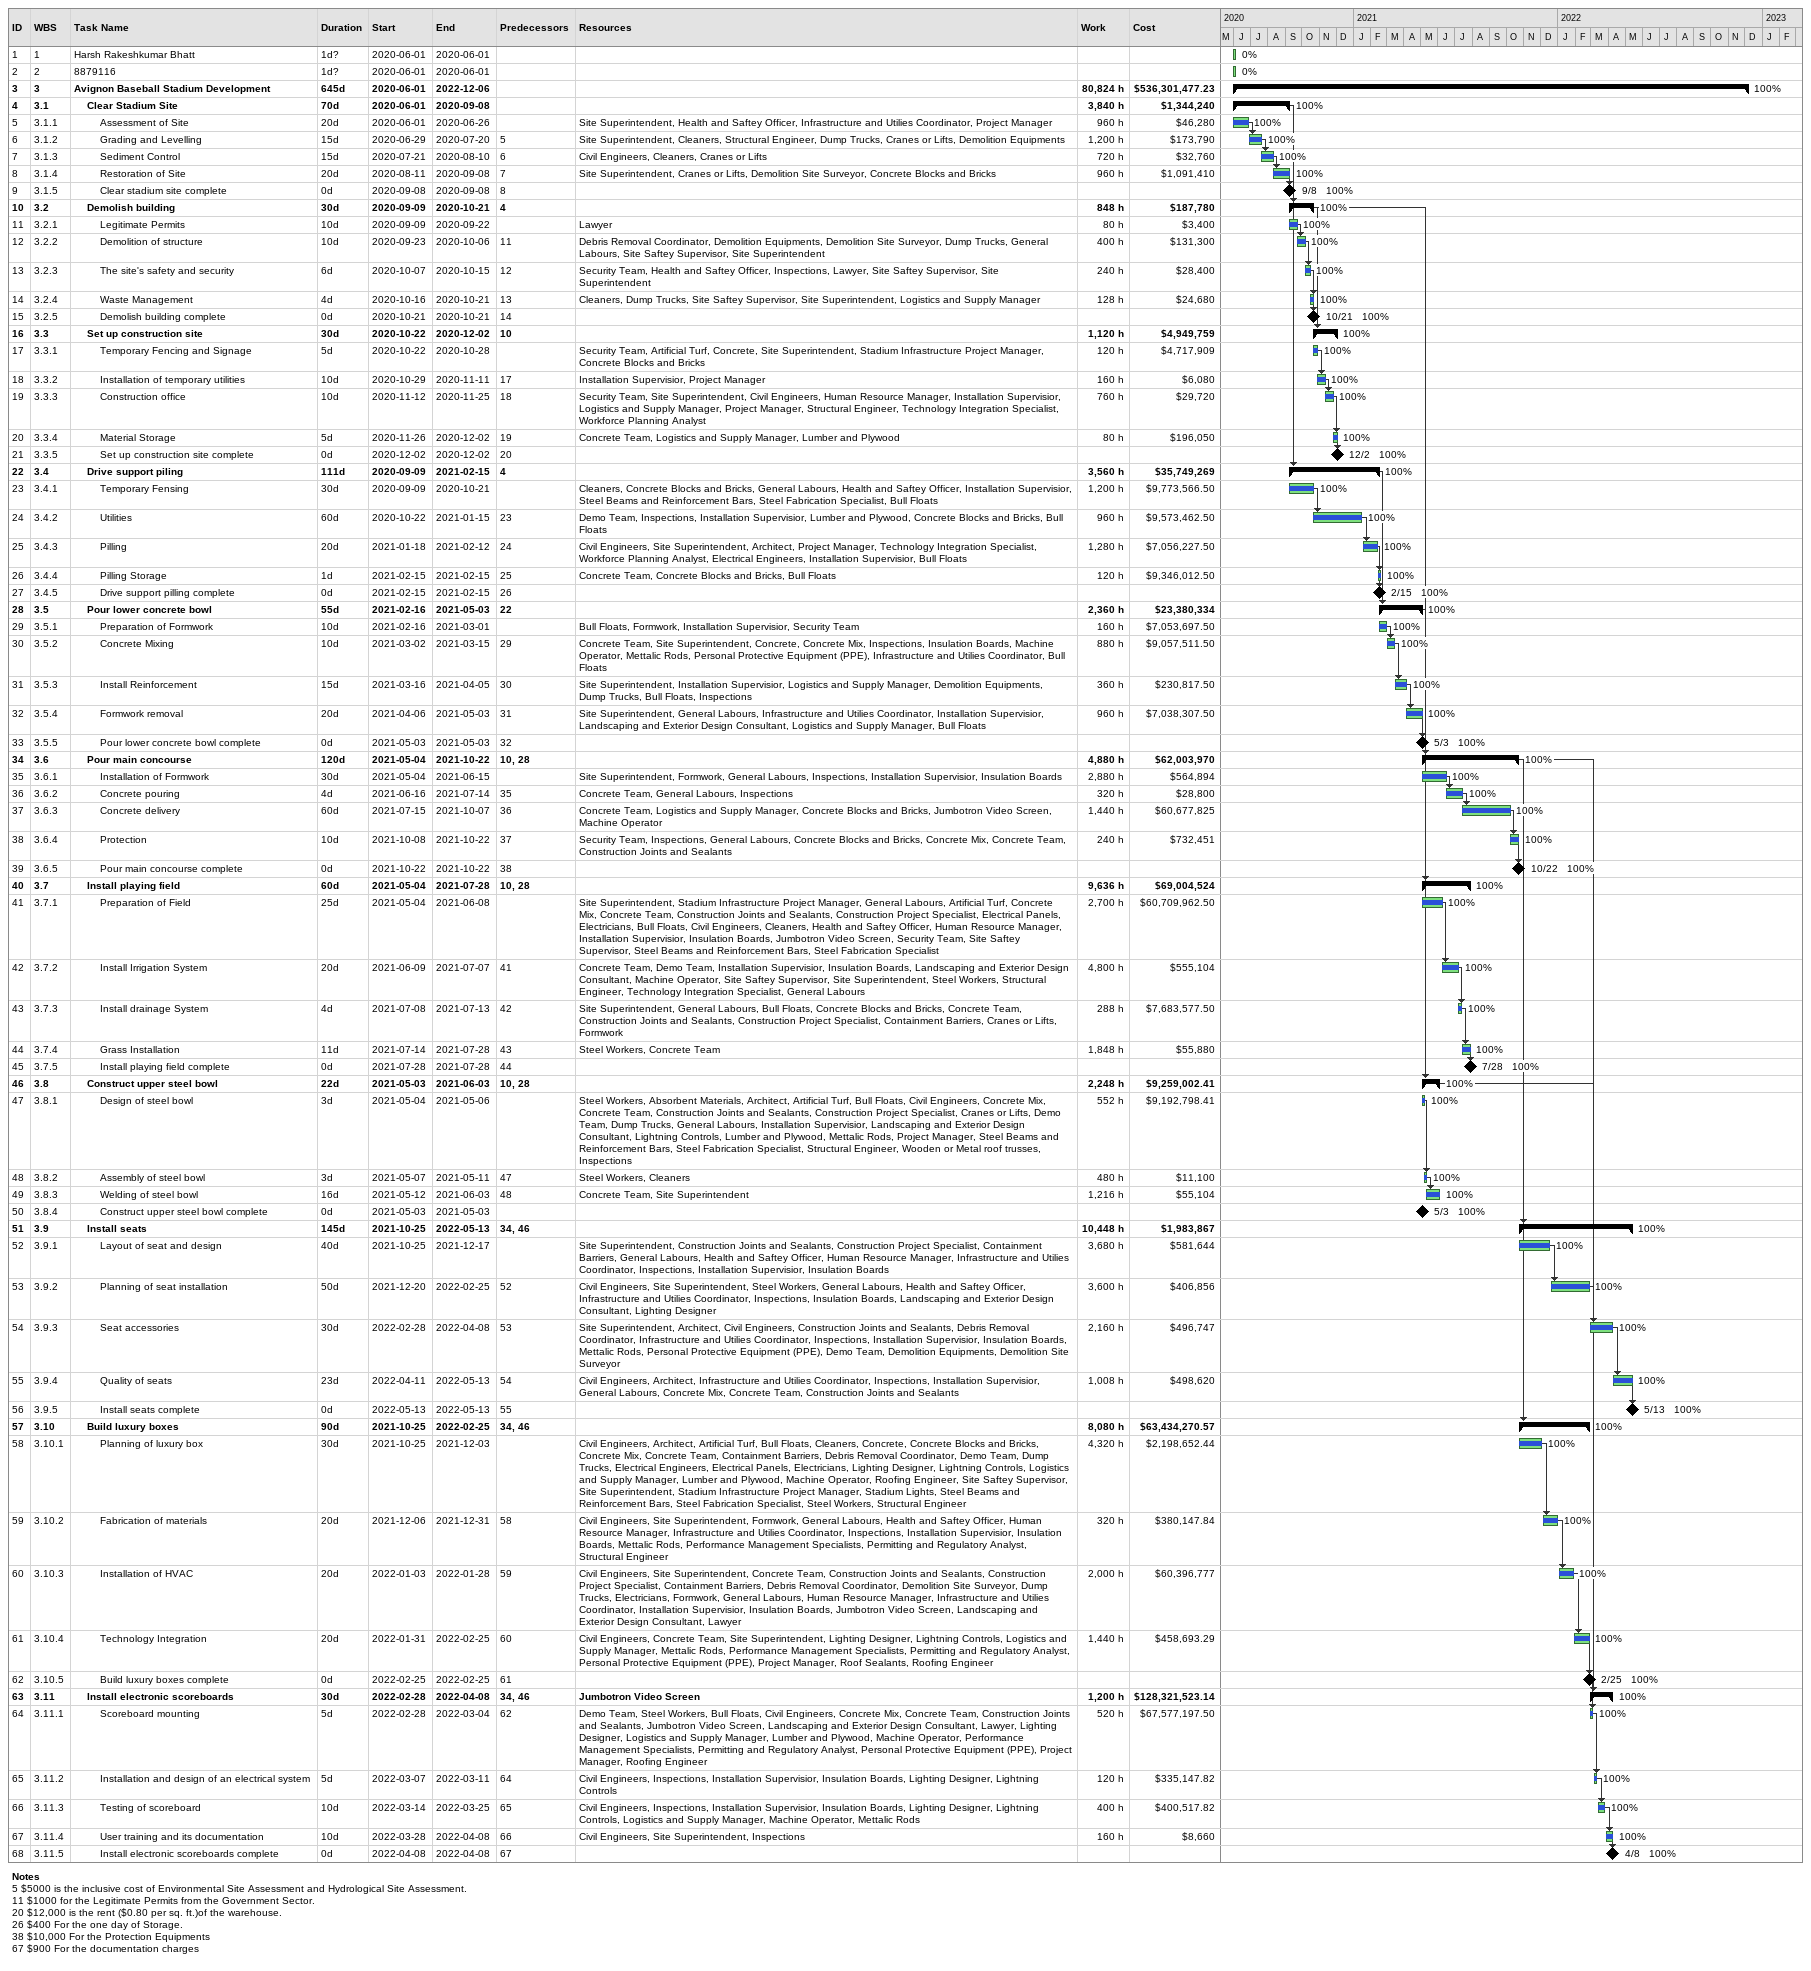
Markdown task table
| ID | WBS | Task | Duration | Start | Finish | Predecessors | Resources | % complete | Work (h) | Cost ($) |
|---|---|---|---|---|---|---|---|---|---|---|
| 1 | 1 | Harsh Rakeshkumar Bhatt | 1d? | 2020-06-01 | 2020-06-01 |  |  | 0 |  |  |
| 2 | 2 | 8879116 | 1d? | 2020-06-01 | 2020-06-01 |  |  | 0 |  |  |
| 3 | 3 | **Avignon Baseball Stadium Development** | 645d | 2020-06-01 | 2022-12-06 |  |  | 100 | 80824 | 536301477.23 |
| 4 | 3.1 | **Clear Stadium Site** | 70d | 2020-06-01 | 2020-09-08 |  |  | 100 | 3840 | 1344240 |
| 5 | 3.1.1 | Assessment of Site | 20d | 2020-06-01 | 2020-06-26 |  | Site Superintendent, Health and Saftey Officer, Infrastructure and Utilies Coordinator, Project Manager | 100 | 960 | 46280 |
| 6 | 3.1.2 | Grading and Levelling | 15d | 2020-06-29 | 2020-07-20 | 5 | Site Superintendent, Cleaners, Structural Engineer, Dump Trucks, Cranes or Lifts, Demolition Equipments | 100 | 1200 | 173790 |
| 7 | 3.1.3 | Sediment Control | 15d | 2020-07-21 | 2020-08-10 | 6 | Civil Engineers, Cleaners, Cranes or Lifts | 100 | 720 | 32760 |
| 8 | 3.1.4 | Restoration of Site | 20d | 2020-08-11 | 2020-09-08 | 7 | Site Superintendent, Cranes or Lifts, Demolition Site Surveyor, Concrete Blocks and Bricks | 100 | 960 | 1091410 |
| 9 | 3.1.5 | Clear stadium site complete | 0d | 2020-09-08 | 2020-09-08 | 8 |  | 100 |  |  |
| 10 | 3.2 | **Demolish building** | 30d | 2020-09-09 | 2020-10-21 | 4 |  | 100 | 848 | 187780 |
| 11 | 3.2.1 | Legitimate Permits | 10d | 2020-09-09 | 2020-09-22 |  | Lawyer | 100 | 80 | 3400 |
| 12 | 3.2.2 | Demolition of structure | 10d | 2020-09-23 | 2020-10-06 | 11 | Debris Removal Coordinator, Demolition Equipments, Demolition Site Surveyor, Dump Trucks, General Labours, Site Saftey Supervisor, Site Superintendent | 100 | 400 | 131300 |
| 13 | 3.2.3 | The site's safety and security | 6d | 2020-10-07 | 2020-10-15 | 12 | Security Team, Health and Saftey Officer, Inspections, Lawyer, Site Saftey Supervisor, Site Superintendent | 100 | 240 | 28400 |
| 14 | 3.2.4 | Waste Management | 4d | 2020-10-16 | 2020-10-21 | 13 | Cleaners, Dump Trucks, Site Saftey Supervisor, Site Superintendent, Logistics and Supply Manager | 100 | 128 | 24680 |
| 15 | 3.2.5 | Demolish building complete | 0d | 2020-10-21 | 2020-10-21 | 14 |  | 100 |  |  |
| 16 | 3.3 | **Set up construction site** | 30d | 2020-10-22 | 2020-12-02 | 10 |  | 100 | 1120 | 4949759 |
| 17 | 3.3.1 | Temporary Fencing and Signage | 5d | 2020-10-22 | 2020-10-28 |  | Security Team, Artificial Turf, Concrete, Site Superintendent, Stadium Infrastructure Project Manager, Concrete Blocks and Bricks | 100 | 120 | 4717909 |
| 18 | 3.3.2 | Installation of temporary utilities | 10d | 2020-10-29 | 2020-11-11 | 17 | Installation Supervisior, Project Manager | 100 | 160 | 6080 |
| 19 | 3.3.3 | Construction office | 10d | 2020-11-12 | 2020-11-25 | 18 | Security Team, Site Superintendent, Civil Engineers, Human Resource Manager, Installation Supervisior, Logistics and Supply Manager, Project Manager, Structural Engineer, Technology Integration Specialist, Workforce Planning Analyst | 100 | 760 | 29720 |
| 20 | 3.3.4 | Material Storage | 5d | 2020-11-26 | 2020-12-02 | 19 | Concrete Team, Logistics and Supply Manager, Lumber and Plywood | 100 | 80 | 196050 |
| 21 | 3.3.5 | Set up construction site complete | 0d | 2020-12-02 | 2020-12-02 | 20 |  | 100 |  |  |
| 22 | 3.4 | **Drive support piling** | 111d | 2020-09-09 | 2021-02-15 | 4 |  | 100 | 3560 | 35749269 |
| 23 | 3.4.1 | Temporary Fensing | 30d | 2020-09-09 | 2020-10-21 |  | Cleaners, Concrete Blocks and Bricks, General Labours, Health and Saftey Officer, Installation Supervisior, Steel Beams and Reinforcement Bars, Steel Fabrication Specialist, Bull Floats | 100 | 1200 | 9773566.50 |
| 24 | 3.4.2 | Utilities | 60d | 2020-10-22 | 2021-01-15 | 23 | Demo Team, Inspections, Installation Supervisior, Lumber and Plywood, Concrete Blocks and Bricks, Bull Floats | 100 | 960 | 9573462.50 |
| 25 | 3.4.3 | Pilling | 20d | 2021-01-18 | 2021-02-12 | 24 | Civil Engineers, Site Superintendent, Architect, Project Manager, Technology Integration Specialist, Workforce Planning Analyst, Electrical Engineers, Installation Supervisior, Bull Floats | 100 | 1280 | 7056227.50 |
| 26 | 3.4.4 | Pilling Storage | 1d | 2021-02-15 | 2021-02-15 | 25 | Concrete Team, Concrete Blocks and Bricks, Bull Floats | 100 | 120 | 9346012.50 |
| 27 | 3.4.5 | Drive support pilling complete | 0d | 2021-02-15 | 2021-02-15 | 26 |  | 100 |  |  |
| 28 | 3.5 | **Pour lower concrete bowl** | 55d | 2021-02-16 | 2021-05-03 | 22 |  | 100 | 2360 | 23380334 |
| 29 | 3.5.1 | Preparation of Formwork | 10d | 2021-02-16 | 2021-03-01 |  | Bull Floats, Formwork, Installation Supervisior, Security Team | 100 | 160 | 7053697.50 |
| 30 | 3.5.2 | Concrete Mixing | 10d | 2021-03-02 | 2021-03-15 | 29 | Concrete Team, Site Superintendent, Concrete, Concrete Mix, Inspections, Insulation Boards, Machine Operator, Mettalic Rods, Personal Protective Equipment (PPE), Infrastructure and Utilies Coordinator, Bull Floats | 100 | 880 | 9057511.50 |
| 31 | 3.5.3 | Install Reinforcement | 15d | 2021-03-16 | 2021-04-05 | 30 | Site Superintendent, Installation Supervisior, Logistics and Supply Manager, Demolition Equipments, Dump Trucks, Bull Floats, Inspections | 100 | 360 | 230817.50 |
| 32 | 3.5.4 | Formwork removal | 20d | 2021-04-06 | 2021-05-03 | 31 | Site Superintendent, General Labours, Infrastructure and Utilies Coordinator, Installation Supervisior, Landscaping and Exterior Design Consultant, Logistics and Supply Manager, Bull Floats | 100 | 960 | 7038307.50 |
| 33 | 3.5.5 | Pour lower concrete bowl complete | 0d | 2021-05-03 | 2021-05-03 | 32 |  | 100 |  |  |
| 34 | 3.6 | **Pour main concourse** | 120d | 2021-05-04 | 2021-10-22 | 10, 28 |  | 100 | 4880 | 62003970 |
| 35 | 3.6.1 | Installation of Formwork | 30d | 2021-05-04 | 2021-06-15 |  | Site Superintendent, Formwork, General Labours, Inspections, Installation Supervisior, Insulation Boards | 100 | 2880 | 564894 |
| 36 | 3.6.2 | Concrete pouring | 4d | 2021-06-16 | 2021-07-14 | 35 | Concrete Team, General Labours, Inspections | 100 | 320 | 28800 |
| 37 | 3.6.3 | Concrete delivery | 60d | 2021-07-15 | 2021-10-07 | 36 | Concrete Team, Logistics and Supply Manager, Concrete Blocks and Bricks, Jumbotron Video Screen, Machine Operator | 100 | 1440 | 60677825 |
| 38 | 3.6.4 | Protection | 10d | 2021-10-08 | 2021-10-22 | 37 | Security Team, Inspections, General Labours, Concrete Blocks and Bricks, Concrete Mix, Concrete Team, Construction Joints and Sealants | 100 | 240 | 732451 |
| 39 | 3.6.5 | Pour main concourse complete | 0d | 2021-10-22 | 2021-10-22 | 38 |  | 100 |  |  |
| 40 | 3.7 | **Install playing field** | 60d | 2021-05-04 | 2021-07-28 | 10, 28 |  | 100 | 9636 | 69004524 |
| 41 | 3.7.1 | Preparation of Field | 25d | 2021-05-04 | 2021-06-08 |  | Site Superintendent, Stadium Infrastructure Project Manager, General Labours, Artificial Turf, Concrete Mix, Concrete Team, Construction Joints and Sealants, Construction Project Specialist, Electrical Panels, Electricians, Bull Floats, Civil Engineers, Cleaners, Health and Saftey Officer, Human Resource Manager, Installation Supervisior, Insulation Boards, Jumbotron Video Screen, Security Team, Site Saftey Supervisor, Steel Beams and Reinforcement Bars, Steel Fabrication Specialist | 100 | 2700 | 60709962.50 |
| 42 | 3.7.2 | Install Irrigation System | 20d | 2021-06-09 | 2021-07-07 | 41 | Concrete Team, Demo Team, Installation Supervisior, Insulation Boards, Landscaping and Exterior Design Consultant, Machine Operator, Site Saftey Supervisor, Site Superintendent, Steel Workers, Structural Engineer, Technology Integration Specialist, General Labours | 100 | 4800 | 555104 |
| 43 | 3.7.3 | Install drainage System | 4d | 2021-07-08 | 2021-07-13 | 42 | Site Superintendent, General Labours, Bull Floats, Concrete Blocks and Bricks, Concrete Team, Construction Joints and Sealants, Construction Project Specialist, Containment Barriers, Cranes or Lifts, Formwork | 100 | 288 | 7683577.50 |
| 44 | 3.7.4 | Grass Installation | 11d | 2021-07-14 | 2021-07-28 | 43 | Steel Workers, Concrete Team | 100 | 1848 | 55880 |
| 45 | 3.7.5 | Install playing field complete | 0d | 2021-07-28 | 2021-07-28 | 44 |  | 100 |  |  |
| 46 | 3.8 | **Construct upper steel bowl** | 22d | 2021-05-03 | 2021-06-03 | 10, 28 |  | 100 | 2248 | 9259002.41 |
| 47 | 3.8.1 | Design of steel bowl | 3d | 2021-05-04 | 2021-05-06 |  | Steel Workers, Absorbent Materials, Architect, Artificial Turf, Bull Floats, Civil Engineers, Concrete Mix, Concrete Team, Construction Joints and Sealants, Construction Project Specialist, Cranes or Lifts, Demo Team, Dump Trucks, General Labours, Installation Supervisior, Landscaping and Exterior Design Consultant, Lightning Controls, Lumber and Plywood, Mettalic Rods, Project Manager, Steel Beams and Reinforcement Bars, Steel Fabrication Specialist, Structural Engineer, Wooden or Metal roof trusses, Inspections | 100 | 552 | 9192798.41 |
| 48 | 3.8.2 | Assembly of steel bowl | 3d | 2021-05-07 | 2021-05-11 | 47 | Steel Workers, Cleaners | 100 | 480 | 11100 |
| 49 | 3.8.3 | Welding of steel bowl | 16d | 2021-05-12 | 2021-06-03 | 48 | Concrete Team, Site Superintendent | 100 | 1216 | 55104 |
| 50 | 3.8.4 | Construct upper steel bowl complete | 0d | 2021-05-03 | 2021-05-03 |  |  | 100 |  |  |
| 51 | 3.9 | **Install seats** | 145d | 2021-10-25 | 2022-05-13 | 34, 46 |  | 100 | 10448 | 1983867 |
| 52 | 3.9.1 | Layout of seat and design | 40d | 2021-10-25 | 2021-12-17 |  | Site Superintendent, Construction Joints and Sealants, Construction Project Specialist, Containment Barriers, General Labours, Health and Saftey Officer, Human Resource Manager, Infrastructure and Utilies Coordinator, Inspections, Installation Supervisior, Insulation Boards | 100 | 3680 | 581644 |
| 53 | 3.9.2 | Planning of seat installation | 50d | 2021-12-20 | 2022-02-25 | 52 | Civil Engineers, Site Superintendent, Steel Workers, General Labours, Health and Saftey Officer, Infrastructure and Utilies Coordinator, Inspections, Insulation Boards, Landscaping and Exterior Design Consultant, Lighting Designer | 100 | 3600 | 406856 |
| 54 | 3.9.3 | Seat accessories | 30d | 2022-02-28 | 2022-04-08 | 53 | Site Superintendent, Architect, Civil Engineers, Construction Joints and Sealants, Debris Removal Coordinator, Infrastructure and Utilies Coordinator, Inspections, Installation Supervisior, Insulation Boards, Mettalic Rods, Personal Protective Equipment (PPE), Demo Team, Demolition Equipments, Demolition Site Surveyor | 100 | 2160 | 496747 |
| 55 | 3.9.4 | Quality of seats | 23d | 2022-04-11 | 2022-05-13 | 54 | Civil Engineers, Architect, Infrastructure and Utilies Coordinator, Inspections, Installation Supervisior, General Labours, Concrete Mix, Concrete Team, Construction Joints and Sealants | 100 | 1008 | 498620 |
| 56 | 3.9.5 | Install seats complete | 0d | 2022-05-13 | 2022-05-13 | 55 |  | 100 |  |  |
| 57 | 3.10 | **Build luxury boxes** | 90d | 2021-10-25 | 2022-02-25 | 34, 46 |  | 100 | 8080 | 63434270.57 |
| 58 | 3.10.1 | Planning of luxury box | 30d | 2021-10-25 | 2021-12-03 |  | Civil Engineers, Architect, Artificial Turf, Bull Floats, Cleaners, Concrete, Concrete Blocks and Bricks, Concrete Mix, Concrete Team, Containment Barriers, Debris Removal Coordinator, Demo Team, Dump Trucks, Electrical Engineers, Electrical Panels, Electricians, Lighting Designer, Lightning Controls, Logistics and Supply Manager, Lumber and Plywood, Machine Operator, Roofing Engineer, Site Saftey Supervisor, Site Superintendent, Stadium Infrastructure Project Manager, Stadium Lights, Steel Beams and Reinforcement Bars, Steel Fabrication Specialist, Steel Workers, Structural Engineer | 100 | 4320 | 2198652.44 |
| 59 | 3.10.2 | Fabrication of materials | 20d | 2021-12-06 | 2021-12-31 | 58 | Civil Engineers, Site Superintendent, Formwork, General Labours, Health and Saftey Officer, Human Resource Manager, Infrastructure and Utilies Coordinator, Inspections, Installation Supervisior, Insulation Boards, Mettalic Rods, Performance Management Specialists, Permitting and Regulatory Analyst, Structural Engineer | 100 | 320 | 380147.84 |
| 60 | 3.10.3 | Installation of HVAC | 20d | 2022-01-03 | 2022-01-28 | 59 | Civil Engineers, Site Superintendent, Concrete Team, Construction Joints and Sealants, Construction Project Specialist, Containment Barriers, Debris Removal Coordinator, Demolition Site Surveyor, Dump Trucks, Electricians, Formwork, General Labours, Human Resource Manager, Infrastructure and Utilies Coordinator, Installation Supervisior, Insulation Boards, Jumbotron Video Screen, Landscaping and Exterior Design Consultant, Lawyer | 100 | 2000 | 60396777 |
| 61 | 3.10.4 | Technology Integration | 20d | 2022-01-31 | 2022-02-25 | 60 | Civil Engineers, Concrete Team, Site Superintendent, Lighting Designer, Lightning Controls, Logistics and Supply Manager, Mettalic Rods, Performance Management Specialists, Permitting and Regulatory Analyst, Personal Protective Equipment (PPE), Project Manager, Roof Sealants, Roofing Engineer | 100 | 1440 | 458693.29 |
| 62 | 3.10.5 | Build luxury boxes complete | 0d | 2022-02-25 | 2022-02-25 | 61 |  | 100 |  |  |
| 63 | 3.11 | **Install electronic scoreboards** | 30d | 2022-02-28 | 2022-04-08 | 34, 46 | Jumbotron Video Screen | 100 | 1200 | 128321523.14 |
| 64 | 3.11.1 | Scoreboard mounting | 5d | 2022-02-28 | 2022-03-04 | 62 | Demo Team, Steel Workers, Bull Floats, Civil Engineers, Concrete Mix, Concrete Team, Construction Joints and Sealants, Jumbotron Video Screen, Landscaping and Exterior Design Consultant, Lawyer, Lighting Designer, Logistics and Supply Manager, Lumber and Plywood, Machine Operator, Performance Management Specialists, Permitting and Regulatory Analyst, Personal Protective Equipment (PPE), Project Manager, Roofing Engineer | 100 | 520 | 67577197.50 |
| 65 | 3.11.2 | Installation and design of an electrical system | 5d | 2022-03-07 | 2022-03-11 | 64 | Civil Engineers, Inspections, Installation Supervisior, Insulation Boards, Lighting Designer, Lightning Controls | 100 | 120 | 335147.82 |
| 66 | 3.11.3 | Testing of scoreboard | 10d | 2022-03-14 | 2022-03-25 | 65 | Civil Engineers, Inspections, Installation Supervisior, Insulation Boards, Lighting Designer, Lightning Controls, Logistics and Supply Manager, Machine Operator, Mettalic Rods | 100 | 400 | 400517.82 |
| 67 | 3.11.4 | User training and its documentation | 10d | 2022-03-28 | 2022-04-08 | 66 | Civil Engineers, Site Superintendent, Inspections | 100 | 160 | 8660 |
| 68 | 3.11.5 | Install electronic scoreboards complete | 0d | 2022-04-08 | 2022-04-08 | 67 |  | 100 |  |  |

Notes
- 5: $5000 is the inclusive cost of Environmental Site Assessment and Hydrological Site Assessment.
- 11: $1000 for the Legitimate Permits from the Government Sector.
- 20: $12,000 is the rent ($0.80 per sq. ft.)of the warehouse.
- 26: $400 For the one day of Storage.
- 38: $10,000 For the Protection Equipments
- 67: $900 For the documentation charges
